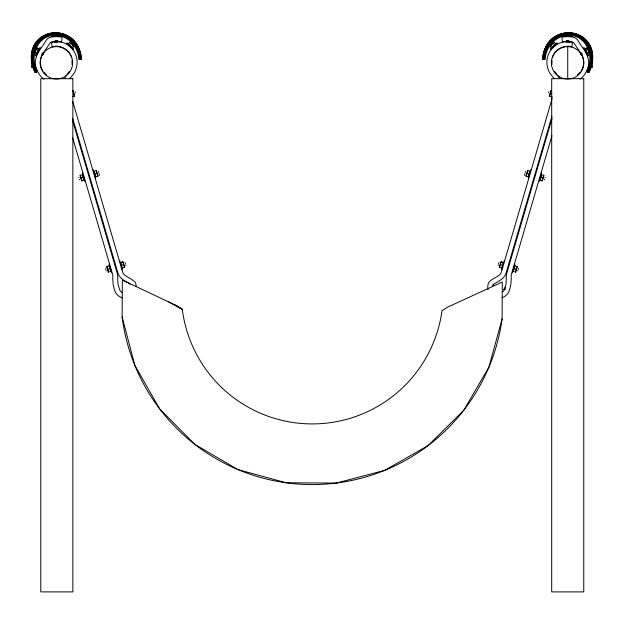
<?xml version="1.0" encoding="UTF-8"?>
<svg xmlns="http://www.w3.org/2000/svg" width="624" height="624" viewBox="0 0 624 624"><rect width="100%" height="100%" fill="white"/><g stroke="black" fill="none" stroke-linecap="round" stroke-linejoin="round"><path stroke-width="0.94" d="M122.132 316.969L122.327 280.028L176.693 305.721L182.309 309.364A130.97 130.97 0 0 0 442.003 310.729L447.658 307.141L502.289 282.017L502.094 318.958L488.896 367.208L463.655 410.397L428.103 445.583L384.649 470.371L336.266 483.062L286.237 482.797L237.994 469.599L194.797 444.358L159.611 408.806L134.831 365.352L122.132 316.969A191.623 191.623 0 0 0 502.094 318.958M499.543 267.376L501.166 261.823M503.287 262.439L501.657 268M513.295 271.401L514.925 265.847M517.039 266.464L515.416 272.017M526.204 176.202L527.826 170.648M529.948 171.265L528.325 176.818M539.963 180.227L541.585 174.665M543.699 175.289L542.077 180.843M549.627 96.104L551 90.48M40.256 62.704L40.708 58.547L42.221 54.639L50.458 42.455L56.152 41.254L61.604 41.847L62.119 37.097C57.073 36.652 49.202 35.201 46.036 40.505C40.989 49.101 32.464 57.268 36.27 68.188A20.849 20.849 0 0 0 43.961 79.162M72.025 64.467L72.041 60.317M551.959 60.317L551.975 64.467M583.619 63.531L583.105 66.838L581.412 70.668M542.669 59.101C545.906 19.703 601.247 26.965 591.388 66.378M543.145 59.163C543.582 43.477 559.268 29.25 575.078 33.79C590.842 38.485 596.388 58.913 588.307 72.368M544.346 59.335C544.713 44.374 559.611 30.74 574.704 35.077C589.75 39.554 594.953 59.069 587.207 71.869M591.575 66.433C601.505 26.738 545.766 19.383 542.482 59.069L545.189 59.452C545.509 45.014 559.853 31.801 574.431 35.981C588.97 40.31 593.939 59.179 586.427 71.51L588.916 72.649L591.193 67.322M543.442 53.508L543.933 51.831M543.722 53.586L544.214 51.909M498.085 265.372L498.272 264.732M498.576 263.695L498.872 262.681M524.932 173.558L525.135 172.871M525.416 171.904L525.533 171.506M548.558 92.781L548.839 91.806M499.387 266.978L500.822 262.08M526.055 175.804L527.483 170.898M549.471 95.706L550.906 90.808M502.983 264.116L503.123 263.64M501.563 269.74L504.137 260.926M528.224 178.558L530.798 169.744M551.647 98.467L552.022 97.172M552.037 98.842L501.517 271.612A7.262 7.262 0 0 1 498.014 275.948L495.394 277.657A25.217 25.217 0 0 0 488.826 282.266A11.084 11.084 0 0 0 488.054 289.606M551.881 116.399L506.072 273.055C504.878 277.477 500.791 280.145 497.008 282.227A20.405 20.405 0 0 0 493.397 284.63L493.03 284.942M552.053 118.31L506.618 273.811A13.494 13.494 0 0 0 506.314 276.682L506.072 283.858L503.981 290.55A6.232 6.232 0 0 1 502.85 291.798M551.928 135.782L511.446 274.217A8.705 8.705 0 0 0 511.298 278.522L510.83 284.638L509.332 290.605A11.084 11.084 0 0 1 502.039 297.648M512.335 272.891L514.909 264.077M538.996 181.709L541.577 172.895M513.458 270.208L513.7 269.389M513.934 268.57L514.277 267.415M540.119 179.026L540.602 177.395M540.719 176.974L541.078 175.757M515.759 271.768L517.195 266.861M542.42 180.586L543.855 175.687M517.764 270.98L517.912 270.481M518.216 269.435L518.513 268.421M544.424 179.798L544.573 179.299M545.056 177.645L545.173 177.247M591.716 67.618L592.207 65.941M591.997 67.704L592.488 66.027M492.703 285.964L493.038 284.911M32.83 52.627C34.609 44.905 39.733 37.604 47.416 34.936M33.002 52.673L35.108 46.426M588.744 72.571L591.014 67.267M552.341 57.837C554.658 49.764 563.714 44.585 571.834 46.894L572.567 42.175L568.199 41.496L562.786 42.081A20.849 20.849 0 0 0 552.646 76.744L553.699 78.008A11.716 11.716 0 0 1 554.151 78.694M99.692 174.509L99.154 175.36M64.701 78.234L66.417 75.215M35.506 55.684L39.913 47.635M35.927 55.918L40.334 47.861M42.081 53.867L42.315 53.438M42.206 53.968L42.58 53.282M42.12 54.46L43.118 52.642M42.292 54.491L43.118 52.97M42.401 54.616L43.399 52.798M42.572 54.639L43.399 53.126M42.682 54.764L43.68 52.946M43.056 54.428L43.43 53.75M43.204 54.483L43.836 53.336M35.623 45.661L37.144 43.36M69.248 71.51L67.119 74.303M505.12 288.109L503.81 289.536M580.367 71.971L577.442 74.911M69.326 44.858L70.746 43.376M71.479 46.917L72.899 45.435M550.329 49.117L556.967 42.775M550.664 49.468L557.302 43.118M38.672 41.067L40.716 39.304M556.553 36.832L551.374 40.989A28.275 28.275 0 0 0 547.794 45.575M552.958 39.944L551.491 41.122A28.096 28.096 0 0 0 548.465 44.866M555.165 38.173L556.631 36.995M505.284 287.867L503.942 289.115L505.339 289.567M585.64 50.31L587.441 49.327M587.075 52.931L588.877 51.948M43.438 36.956L46.675 35.482M557.396 36.457L562.481 34.211L568.76 33.314L574.072 34.07M557.474 36.621L562.52 34.398M73 90.48L74.373 96.104M72.961 96.517L74.623 96.034M80.051 175.36L82.664 174.595M93.803 171.335L96.416 170.57M81.923 180.843L81.112 178.066L83.226 177.442L84.037 180.227M95.675 176.818L94.864 174.041L96.985 173.425L97.796 176.202M81.674 180.913L84.287 180.149M95.425 176.896L98.046 176.132M106.712 266.534L109.325 265.769M120.463 262.517L123.084 261.752M108.584 272.017L107.773 269.24L109.894 268.624L110.705 271.401M122.343 268L121.524 265.223L123.646 264.599L124.457 267.376M108.334 272.095L110.947 271.331M122.093 268.07L124.706 267.306M565.188 34.016L567.863 33.634M49.928 34.07L55.24 33.314L61.519 34.211L66.604 36.457M51.73 34L54.366 33.626M52.931 36.13L58.898 35.989M51.324 36.239L60.505 36.028M51.34 36.722L55.926 36.613M57.112 36.59L60.52 36.512M55.341 40.888L55.739 40.872M54.787 41.059L57.931 40.989M55.349 41.207L57.619 41.153M54.452 41.387L57.938 41.309M54.717 41.543L57.619 41.473M54.46 41.707L57.946 41.629M54.725 41.863L57.626 41.792M54.467 42.026L57.954 41.948M54.834 46.285L58.094 46.285M566.459 46.285L569.712 46.285M54.834 46.605L58.094 46.605M566.459 46.605L569.712 46.605M565.102 35.989L571.069 36.13M563.495 36.028L572.676 36.239M563.48 36.512L566.888 36.59M568.074 36.613L572.66 36.722M568.261 40.872L568.659 40.888M566.069 40.989L569.213 41.059M566.381 41.153L568.651 41.207M566.062 41.309L569.548 41.387M566.381 41.473L569.283 41.543M566.054 41.629L569.54 41.707M566.374 41.792L569.275 41.863M566.046 41.948L569.533 42.026M569.634 33.626L572.27 34M56.137 33.634L58.812 34.016M550.438 93.327L551.85 93.74M549.377 96.034L551.936 96.782M527.584 170.57L530.197 171.335M541.336 174.595L543.949 175.36M527.015 173.425L529.136 174.041M540.774 177.442L542.888 178.066M525.954 176.132L528.575 176.896M539.713 180.149L542.326 180.913M500.916 261.752L503.537 262.517M514.675 265.769L517.288 266.534M500.354 264.599L502.476 265.223M514.106 268.624L516.227 269.24M499.294 267.306L501.907 268.07M513.053 271.331L515.666 272.095M61.48 34.398L66.526 36.621M576.584 34.936C584.267 37.604 589.391 44.905 591.17 52.627M577.325 35.482L580.562 36.956M168.714 301.954L182.309 309.364L174.33 304.606M36.559 49.327L38.36 50.31M35.123 51.948L36.925 52.931M46.558 74.911L43.633 71.971M67.447 36.832L72.626 40.989A28.275 28.275 0 0 1 76.206 45.575M67.369 36.995L68.835 38.173M71.042 39.944L72.509 41.122A28.096 28.096 0 0 1 75.535 44.866M583.284 39.304L585.328 41.067M67.033 42.775L73.671 49.117M66.698 43.118L73.336 49.468M553.254 43.376L554.674 44.858M551.101 45.435L552.521 46.917M556.881 74.303L554.752 71.51M524.846 175.36L524.308 174.509M557.583 75.215L559.299 78.234M586.856 43.36L588.377 45.661M96.174 170.648L96.985 173.425M94.864 174.041L94.052 171.265M82.415 174.665L83.226 177.442M81.112 178.066L80.301 175.289M122.834 261.823L123.646 264.599M121.524 265.223L120.713 262.439M109.075 265.847L109.894 268.624M107.773 269.24L106.961 266.464M584.087 47.635L588.494 55.684M583.666 47.861L588.073 55.918M581.685 53.438L581.919 53.867M581.42 53.282L581.794 53.968M580.882 52.642L581.88 54.46M580.882 52.97L581.708 54.491M580.601 52.798L581.599 54.616M580.601 53.126L581.428 54.639M580.32 52.946L581.318 54.764M580.57 53.75L580.944 54.428M580.164 53.336L580.796 54.483M71.659 57.837C69.342 49.764 60.286 44.585 52.166 46.894L51.433 42.175L55.801 41.496L61.214 42.081A20.849 20.849 0 0 1 71.354 76.744L70.301 78.008A11.716 11.716 0 0 0 69.849 78.694M42.588 70.668L40.895 66.838L40.381 63.531M36.793 71.869C29.047 59.069 34.25 39.554 49.296 35.077C64.389 30.74 79.287 44.374 79.654 59.335M35.693 72.368C27.612 58.913 33.158 38.485 48.922 33.79C64.732 29.25 80.418 43.477 80.855 59.163M32.986 67.267L35.256 72.571M32.807 67.322L35.084 72.649L37.573 71.51C30.061 59.179 35.03 40.31 49.569 35.981C64.147 31.801 78.491 45.014 78.811 59.452L81.518 59.069C78.234 19.383 22.495 26.738 32.425 66.433M588.892 46.426L590.998 52.673M80.067 51.831L80.558 53.508M79.786 51.909L80.278 53.586M75.161 91.806L75.442 92.781M98.467 171.506L98.584 171.904M98.865 172.871L99.068 173.558M125.128 262.681L125.424 263.695M125.728 264.732L125.915 265.372M73.094 90.808L74.529 95.706M96.517 170.898L97.945 175.804M123.178 262.08L124.613 266.978M120.877 263.64L121.017 264.116M93.202 169.744L95.776 178.558M119.863 260.926L122.437 269.74M72.782 101.642L122.483 271.612A7.262 7.262 0 0 0 125.986 275.948L128.606 277.657A25.217 25.217 0 0 1 135.174 282.266A11.084 11.084 0 0 1 136.243 286.627M72.665 118.264L117.928 273.055C119.122 277.477 123.209 280.145 126.992 282.227A20.405 20.405 0 0 1 130.182 284.287M72.766 121.111L117.382 273.811A13.494 13.494 0 0 1 117.686 276.682L117.928 283.858L120.019 290.55A6.232 6.232 0 0 0 122.577 292.703M72.618 137.654L112.554 274.217A8.705 8.705 0 0 1 112.702 278.522L113.17 284.638L114.668 290.605A11.084 11.084 0 0 0 122.694 297.843M82.423 172.895L85.004 181.709M109.091 264.077L111.665 272.891M82.922 175.757L83.281 176.974M83.398 177.395L83.881 179.026M109.723 267.415L110.066 268.57M110.3 269.389L110.542 270.208M80.145 175.687L81.58 180.586M106.805 266.861L108.241 271.768M78.827 177.247L78.944 177.645M79.427 179.299L79.576 179.798M105.487 268.421L105.784 269.435M106.088 270.481L106.236 270.98M31.793 65.941L32.284 67.618M31.512 66.027L32.003 67.704M81.331 59.101C78.094 19.703 22.753 26.965 32.612 66.378M583.744 62.704L583.292 58.547L581.779 54.639L573.542 42.455L567.848 41.254L562.396 41.847L561.881 37.097C566.927 36.652 574.798 35.201 577.964 40.505C583.011 49.101 591.536 57.268 587.73 68.188A20.849 20.849 0 0 1 580.039 79.162M567.731 46.621L567.731 78.694M76.705 46.402A28.275 28.275 0 0 1 78.866 51.074M79.638 53.609A28.275 28.275 0 0 1 80.48 59.218M76.557 46.496A28.096 28.096 0 0 1 79.225 52.751M79.693 54.569A28.096 28.096 0 0 1 80.036 56.433M76.947 46.246A28.579 28.579 0 0 1 78.148 48.547M80.66 59.194A28.462 28.462 0 0 0 72.743 40.849C60.52 26.59 35.279 33.977 32.659 52.572A28.462 28.462 0 0 0 35.872 72.29M36.192 72.142A28.096 28.096 0 0 1 33.61 66.089M33.353 65.153A28.096 28.096 0 0 1 32.588 55.528M36.036 72.212A28.275 28.275 0 0 1 33.719 67.033M33.439 66.136A28.275 28.275 0 0 1 32.659 53.57M32.027 59.381A28.579 28.579 0 0 1 32.003 57.665M543.52 59.218A28.275 28.275 0 0 1 544.362 53.609M545.134 51.074A28.275 28.275 0 0 1 547.295 46.402M543.964 56.433A28.096 28.096 0 0 1 544.307 54.569M544.775 52.751A28.096 28.096 0 0 1 547.443 46.496M545.852 48.547A28.579 28.579 0 0 1 547.053 46.246M543.34 59.194A28.462 28.462 0 0 1 551.257 40.849C563.48 26.59 588.721 33.977 591.341 52.572A28.462 28.462 0 0 1 588.128 72.29M591.412 55.528A28.096 28.096 0 0 1 590.647 65.153M590.39 66.089A28.096 28.096 0 0 1 587.808 72.142M591.341 53.57A28.275 28.275 0 0 1 590.561 66.136M590.281 67.033A28.275 28.275 0 0 1 587.964 72.212M591.997 57.665A28.579 28.579 0 0 1 591.973 59.381M37.276 48.017L34.406 53.251L36.208 54.241L39.078 49.007L37.276 48.017M69.67 42.346L68.25 43.828L72.563 47.954L73.975 46.465L69.67 42.346M554.33 42.346L550.025 46.465L551.437 47.954L555.75 43.828L554.33 42.346M586.724 48.017L584.922 49.007L587.792 54.241L589.594 53.251L586.724 48.017M72.852 78.694L40.778 78.694L40.778 591.895L72.852 591.895L72.852 78.694M583.768 78.694L551.694 78.694L551.694 591.895L583.768 591.895L583.768 78.694M45.193 74.537A16.232 16.232 0 0 0 72.181 66.643A16.232 16.232 0 0 0 51.854 47.213A16.232 16.232 0 0 0 45.193 74.537M559.151 76.666A16.232 16.232 0 0 0 583.822 63.164A16.232 16.232 0 0 0 559.79 48.555A16.232 16.232 0 0 0 559.151 76.666"/></g></svg>
